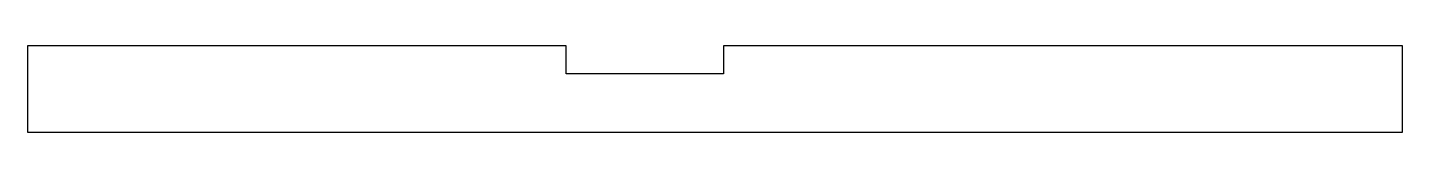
# Model space of a CAD drawing. Header units: millimetres. Extents: x 0 to 245, y 0 to 15.
import ezdxf

# ---------------------------------------------------------------- set-up
doc = ezdxf.new("R2010")
doc.units = ezdxf.units.MM
doc.layers.add('CUT_OUTER', color=7, linetype='Continuous')

msp = doc.modelspace()

# ---------------------------------------------------------------- linework, layer by layer
at = {"layer": 'CUT_OUTER'}
msp.add_lwpolyline([(0, 0), (245, 0), (245, 15.4), (124, 15.4), (124, 10.4), (96, 10.4), (96, 15.4), (0, 15.4)], close=True, dxfattribs=at)

doc.saveas('drawing.dxf')
